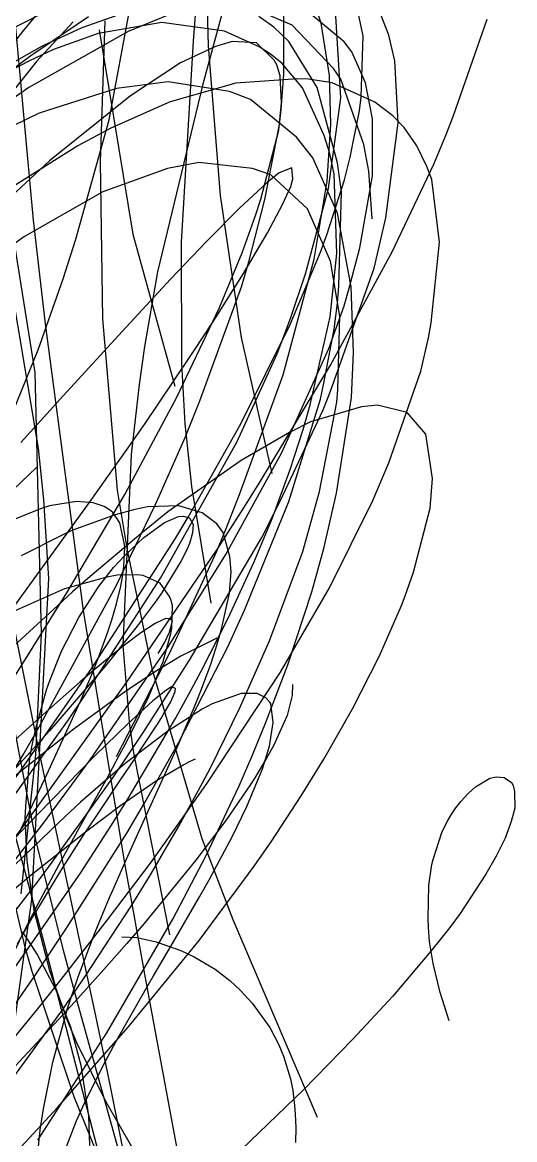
# Model space of a CAD drawing. Header units: metres. Extents: x -233 to 379, y -58 to 1087.
# Drawn here: x -48.05 to -29.87, y 21.56 to 62.79 of the extents above; entities that cross this region are included whole.
import ezdxf

# ---------------------------------------------------------------- set-up
doc = ezdxf.new("R2010")
doc.units = ezdxf.units.M

msp = doc.modelspace()

# ---------------------------------------------------------------- linework, layer by layer
for p, q in [((-41.39, 68.735, -1276.1), (-41.193, 61.93, -1276.591)), ((-41.505, 65.192, -1273.07), (-41.746, 62.098, -1273.257)), ((-40.527, 63.696, -1280.687), (-41.392, 60.513, -1280.888)), ((-38.085, 62.691, -1312.329), (-39.994, 63.504, -1306.795)), ((-35.462, 62.29, -1312.762), (-35.756, 63.621, -1308.029)), ((-34.525, 62.324, -1322.998), (-35.09, 63.782, -1318.253)), ((-47.243, 63.158, -1298.596), (-50.128, 61.7, -1295.622)), ((-48.37, 63.269, -1285.354), (-47.651, 55.487, -1286.321)), ((-47.214, 63.466, -1287.118), (-48.054, 62.453, -1286.083)), ((-44.115, 63.209, -1299.222), (-45.86, 62.592, -1297.001)), ((-44.853, 59.2, -1337.207), (-44.075, 63.353, -1327.608)), ((-42.221, 63.237, -1299.558), (-44.143, 62.451, -1296.888)), ((-38.394, 60.882, -1332.782), (-38.401, 63.259, -1325.523)), ((-36.167, 62.076, -1317.647), (-37.695, 63.343, -1310.371)), ((-37.018, 62.758, -1326.285), (-37.224, 63.373, -1323.883)), ((-36.296, 60.007, -1337.343), (-36.488, 63.212, -1328.755)), ((-45.616, 62.992, -1286.085), (-47.743, 61.559, -1284.981)), ((-46.183, 62.814, -1290.643), (-47.533, 61.351, -1288.775)), ((-42.906, 62.782, -1304.598), (-45.256, 62.384, -1300.546)), ((-45.004, 62.85, -1285.778), (-45.181, 57.645, -1285.94)), ((-40.592, 62.472, -1310.086), (-42.906, 62.782, -1304.598)), ((-38.771, 62.609, -1316.589), (-39.315, 63.003, -1314.698)), ((-36.56, 61.092, -1318.915), (-38.085, 62.691, -1312.329)), ((-36.711, 60.827, -1332.714), (-37.018, 62.758, -1326.285)), ((-32.144, 59.317, -1339.725), (-30.892, 62.906, -1331.609)), ((-48.054, 62.453, -1286.083), (-49.255, 60.897, -1284.858)), ((-44.143, 62.451, -1296.888), (-47.82, 60.388, -1293.123)), ((-45.86, 62.592, -1297.001), (-47.319, 61.907, -1295.466)), ((-45.256, 62.384, -1300.546), (-46.9, 61.788, -1298.351)), ((-45.219, 62.511, -1276.956), (-43.975, 54.974, -1278.131)), ((-39.312, 61.893, -1314.03), (-40.592, 62.472, -1310.086)), ((-38.218, 62.087, -1318.778), (-38.771, 62.609, -1316.589)), ((-35.546, 60.031, -1319.535), (-35.462, 62.29, -1312.762)), ((-34.302, 61.369, -1325.82), (-34.525, 62.324, -1322.998)), ((-47.319, 61.907, -1295.466), (-48.944, 60.998, -1294.02)), ((-40.919, 61.896, -1291.511), (-42.209, 61.294, -1288.504)), ((-41.746, 62.098, -1273.257), (-42.184, 54.683, -1274.301)), ((-41.193, 61.93, -1276.591), (-40.744, 56.396, -1277.457)), ((-40.304, 62.081, -1293.357), (-40.919, 61.896, -1291.511)), ((-39.411, 62.039, -1297.296), (-40.304, 62.081, -1293.357)), ((-38.755, 61.396, -1302.69), (-39.411, 62.039, -1297.296)), ((-38.89, 61.622, -1315.511), (-39.312, 61.893, -1314.03)), ((-37.165, 60.387, -1324.512), (-38.218, 62.087, -1318.778)), ((-35.882, 61.698, -1319.414), (-36.167, 62.076, -1317.647)), ((-47.743, 61.559, -1284.981), (-49.313, 60.39, -1284.443)), ((-46.9, 61.788, -1298.351), (-47.794, 61.374, -1297.335)), ((-38.465, 61.281, -1317.162), (-38.89, 61.622, -1315.511)), ((-35.381, 60.556, -1323.915), (-35.882, 61.698, -1319.414)), ((-47.533, 61.351, -1288.775), (-50.699, 57.374, -1285.532)), ((-47.794, 61.374, -1297.335), (-48.863, 60.815, -1296.236)), ((-42.209, 61.294, -1288.504), (-44.062, 60.086, -1285.569)), ((-38.659, 61.219, -1303.825), (-38.755, 61.396, -1302.69)), ((-38.532, 60.813, -1306.027), (-38.659, 61.219, -1303.825)), ((-37.707, 60.381, -1320.787), (-38.465, 61.281, -1317.162)), ((-36.29, 60.701, -1320.332), (-36.56, 61.092, -1318.915)), ((-34.174, 59.084, -1331.816), (-34.302, 61.369, -1325.82)), ((-37.878, 60.704, -1306.359), (-40.175, 60.544, -1301.826)), ((-38.48, 59.82, -1310.346), (-38.532, 60.813, -1306.027)), ((-38.501, 59.57, -1336.438), (-38.394, 60.882, -1332.782)), ((-37.482, 60.691, -1307.239), (-37.878, 60.704, -1306.359)), ((-36.613, 60.565, -1309.417), (-37.482, 60.691, -1307.239)), ((-36.657, 59.039, -1337.956), (-36.711, 60.827, -1332.714)), ((-35.447, 58.284, -1327.61), (-36.29, 60.701, -1320.332)), ((-47.82, 60.388, -1293.123), (-48.725, 59.748, -1292.503)), ((-44.574, 60.351, -1289.024), (-47.437, 59.444, -1285.626)), ((-42.67, 60.592, -1292.068), (-44.574, 60.351, -1289.024)), ((-41.392, 60.513, -1280.888), (-43.059, 53.58, -1281.831)), ((-40.407, 60.236, -1297.107), (-42.67, 60.592, -1292.068)), ((-40.175, 60.544, -1301.826), (-42.598, 59.854, -1298.285)), ((-39.626, 59.948, -1299.216), (-40.407, 60.236, -1297.107)), ((-36.904, 58.611, -1326.591), (-37.707, 60.381, -1320.787)), ((-36.417, 57.607, -1332.174), (-37.165, 60.387, -1324.512)), ((-35.04, 59.851, -1314.617), (-36.613, 60.565, -1309.417)), ((-35.116, 59.228, -1328.439), (-35.381, 60.556, -1323.915)), ((-44.062, 60.086, -1285.569), (-47.052, 57.683, -1282.668)), ((-42.598, 59.854, -1298.285), (-44.791, 58.889, -1295.855)), ((-37.933, 58.56, -1305.527), (-39.626, 59.948, -1299.216)), ((-38.583, 58.813, -1314.093), (-38.48, 59.82, -1310.346)), ((-36.746, 56.666, -1345.151), (-36.296, 60.007, -1337.343)), ((-35.605, 59.524, -1320.971), (-35.546, 60.031, -1319.535)), ((-34.371, 59.338, -1317.384), (-35.04, 59.851, -1314.617)), ((-47.437, 59.444, -1285.626), (-48.883, 58.742, -1284.432)), ((-38.562, 59.028, -1337.893), (-38.501, 59.57, -1336.438)), ((-35.949, 57.815, -1325.514), (-35.605, 59.524, -1320.971)), ((-46.084, 54.788, -1346.205), (-44.853, 59.2, -1337.207)), ((-39.094, 56.254, -1344.72), (-38.562, 59.028, -1337.893)), ((-36.8, 56.934, -1343.529), (-36.657, 59.039, -1337.956)), ((-35.127, 57.128, -1334.68), (-35.116, 59.228, -1328.439)), ((-34.632, 55.579, -1339.893), (-34.174, 59.084, -1331.816)), ((-33.953, 58.906, -1319.413), (-34.371, 59.338, -1317.384)), ((-32.428, 58.591, -1341.297), (-32.144, 59.317, -1339.725)), ((-44.791, 58.889, -1295.855), (-46.008, 58.23, -1294.776)), ((-39.248, 56.272, -1321.986), (-38.583, 58.813, -1314.093)), ((-37.322, 57.786, -1308.433), (-37.933, 58.56, -1305.527)), ((-36.7, 57.951, -1328.573), (-36.904, 58.611, -1326.591)), ((-33.484, 58.235, -1322.2), (-33.953, 58.906, -1319.413)), ((-32.86, 57.556, -1343.478), (-32.428, 58.591, -1341.297)), ((-46.008, 58.23, -1294.776), (-50.018, 55.721, -1291.923)), ((-35.255, 57.3, -1330.312), (-35.447, 58.284, -1327.61)), ((-33.112, 57.47, -1325.051), (-33.484, 58.235, -1322.2)), ((-36.415, 55.748, -1314.828), (-37.322, 57.786, -1308.433)), ((-36.532, 57.194, -1330.729), (-36.7, 57.951, -1328.573)), ((-36.161, 56.983, -1327.641), (-35.949, 57.815, -1325.514)), ((-47.052, 57.683, -1282.668), (-50.525, 54.463, -1281.049)), ((-45.181, 57.645, -1285.94), (-45.093, 51.851, -1286.489)), ((-42.692, 57.393, -1289.695), (-45.08, 56.535, -1286.34)), ((-41.534, 57.619, -1291.78), (-42.692, 57.393, -1289.695)), ((-39.552, 57.402, -1296.851), (-41.534, 57.619, -1291.78)), ((-38.879, 57.16, -1298.997), (-39.552, 57.402, -1296.851)), ((-38.099, 57.425, -1293.696), (-38.573, 57.233, -1289.707)), ((-38.061, 57.022, -1298.611), (-38.099, 57.425, -1293.696)), ((-36.268, 56.521, -1334.926), (-36.417, 57.607, -1332.174)), ((-34.408, 54.302, -1349.898), (-32.86, 57.556, -1343.478)), ((-32.935, 56.992, -1326.724), (-33.112, 57.47, -1325.051)), ((-38.573, 57.233, -1289.707), (-39.012, 56.88, -1287.945)), ((-37.524, 55.908, -1305.315), (-38.879, 57.16, -1298.997)), ((-38.142, 56.739, -1300.658), (-38.061, 57.022, -1298.611)), ((-37.276, 54.047, -1350.424), (-36.8, 56.934, -1343.529)), ((-36.802, 54.99, -1332.472), (-36.161, 56.983, -1327.641)), ((-36.434, 54.266, -1338.101), (-36.532, 57.194, -1330.729)), ((-35.59, 54.465, -1341.695), (-35.127, 57.128, -1334.68)), ((-35.133, 55.535, -1334.789), (-35.255, 57.3, -1330.312)), ((-32.651, 54.68, -1333.735), (-32.935, 56.992, -1326.724)), ((-47.452, 47.082, -1379.667), (-49.1, 56.826, -1383.245)), ((-45.08, 56.535, -1286.34), (-47.975, 54.892, -1283.695)), ((-39.012, 56.88, -1287.945), (-40.036, 55.938, -1285.218)), ((-38.44, 56.066, -1304.218), (-38.142, 56.739, -1300.658)), ((-37.592, 53.516, -1351.81), (-36.746, 56.666, -1345.151)), ((-36.362, 53.059, -1342.804), (-36.268, 56.521, -1334.926)), ((-40.744, 56.396, -1277.457), (-39.975, 51.165, -1278.544)), ((-39.694, 53.958, -1349.941), (-39.094, 56.254, -1344.72)), ((-39.441, 55.659, -1323.766), (-39.248, 56.272, -1321.986)), ((-40.036, 55.938, -1285.218), (-41.24, 54.72, -1283.342)), ((-38.997, 55.022, -1308.535), (-38.44, 56.066, -1304.218)), ((-36.668, 53.984, -1312.348), (-37.524, 55.908, -1305.315)), ((-35.904, 53.037, -1322.133), (-36.415, 55.748, -1314.828)), ((-47.582, 49.869, -1378.909), (-48.463, 55.417, -1381.519)), ((-47.651, 55.487, -1286.321), (-47.211, 51.664, -1287.005)), ((-39.931, 54.292, -1327.521), (-39.441, 55.659, -1323.766)), ((-35.058, 53.716, -1343.891), (-34.632, 55.579, -1339.893)), ((-47.975, 54.892, -1283.695), (-48.786, 54.314, -1283.226)), ((-43.975, 54.974, -1278.131), (-42.428, 49.365, -1279.261)), ((-39.889, 53.518, -1313.688), (-38.997, 55.022, -1308.535)), ((-37.045, 54.307, -1334.082), (-36.802, 54.99, -1332.472)), ((-46.548, 53.323, -1349.035), (-46.084, 54.788, -1346.205)), ((-41.24, 54.72, -1283.342), (-42.579, 53.309, -1282.057)), ((-42.184, 54.683, -1274.301), (-42.181, 50.2, -1275.392)), ((-35.982, 52.977, -1345.362), (-35.59, 54.465, -1341.695)), ((-32.959, 51.708, -1341.539), (-32.651, 54.68, -1333.735)), ((-40.769, 52.263, -1332.716), (-39.931, 54.292, -1327.521)), ((-38.427, 49.785, -1359.483), (-37.276, 54.047, -1350.424)), ((-38.163, 51.639, -1340.07), (-37.045, 54.307, -1334.082)), ((-36.681, 51.925, -1343.452), (-36.434, 54.266, -1338.101)), ((-36.675, 50.14, -1357.433), (-34.408, 54.302, -1349.898)), ((-39.964, 53.037, -1351.959), (-39.694, 53.958, -1349.941)), ((-36.331, 51.947, -1318.619), (-36.668, 53.984, -1312.348)), ((-36.668, 49.184, -1352.741), (-35.058, 53.716, -1343.891)), ((-47.471, 50.703, -1353.856), (-46.548, 53.323, -1349.035)), ((-42.579, 53.309, -1282.057), (-44.216, 51.545, -1281.127)), ((-43.059, 53.58, -1281.831), (-43.545, 50.832, -1282.436)), ((-40.913, 51.895, -1318.566), (-39.889, 53.518, -1313.688)), ((-38.124, 51.94, -1354.967), (-37.592, 53.516, -1351.81)), ((-41.502, 48.82, -1360.449), (-39.964, 53.037, -1351.959)), ((-36.419, 52.428, -1344.18), (-36.362, 53.059, -1342.804)), ((-36.174, 52.336, -1346.899), (-35.982, 52.977, -1345.362)), ((-35.819, 50.605, -1328.072), (-35.904, 53.037, -1322.133)), ((-36.539, 51.474, -1346.209), (-36.419, 52.428, -1344.18)), ((-42.349, 48.955, -1340.481), (-40.769, 52.263, -1332.716)), ((-36.73, 50.75, -1350.546), (-36.174, 52.336, -1346.899)), ((-47.211, 51.664, -1287.005), (-45.805, 41.091, -1289.312)), ((-44.216, 51.545, -1281.127), (-46.541, 49.008, -1280.532)), ((-45.093, 51.851, -1286.489), (-44.549, 45.532, -1287.423)), ((-41.275, 51.334, -1320.167), (-40.913, 51.895, -1318.566)), ((-39.988, 47.976, -1347.759), (-38.163, 51.639, -1340.07)), ((-38.331, 51.37, -1356.085), (-38.124, 51.94, -1354.967)), ((-37.424, 48.681, -1350.226), (-36.681, 51.925, -1343.452)), ((-36.397, 49.237, -1325.981), (-36.331, 51.947, -1318.619)), ((-33.056, 51.155, -1342.924), (-32.959, 51.708, -1341.539)), ((-41.801, 50.532, -1322.365), (-41.275, 51.334, -1320.167)), ((-39.975, 51.165, -1278.544), (-38.844, 46.138, -1279.791)), ((-38.645, 50.553, -1357.655), (-38.331, 51.37, -1356.085)), ((-36.919, 49.471, -1350.283), (-36.539, 51.474, -1346.209)), ((-33.341, 49.916, -1345.904), (-33.056, 51.155, -1342.924)), ((-43.545, 50.832, -1282.436), (-43.743, 49.424, -1282.784)), ((-38.471, 46.914, -1358.651), (-36.73, 50.75, -1350.546)), ((-49.512, 45.715, -1362.299), (-47.471, 50.703, -1353.856)), ((-43.042, 48.696, -1327.074), (-41.801, 50.532, -1322.365)), ((-40.135, 47.297, -1363.537), (-38.645, 50.553, -1357.655)), ((-35.9, 48.951, -1331.89), (-35.819, 50.605, -1328.072)), ((-42.181, 50.2, -1275.392), (-42.047, 47.99, -1276.031)), ((-39.264, 45.854, -1364.548), (-36.675, 50.14, -1357.433)), ((-34.523, 46.539, -1353.338), (-33.341, 49.916, -1345.904)), ((-47.343, 40.228, -1374.927), (-47.582, 49.869, -1378.909)), ((-40.028, 45.362, -1367.924), (-38.427, 49.785, -1359.483)), ((-43.743, 49.424, -1282.784), (-44.034, 46.838, -1283.467)), ((-37.048, 48.89, -1351.438), (-36.919, 49.471, -1350.283)), ((-36.948, 48.487, -1354.051), (-36.668, 49.184, -1352.741)), ((-36.435, 48.775, -1327.187), (-36.397, 49.237, -1325.981)), ((-46.541, 49.008, -1280.532), (-48.105, 47.292, -1280.514)), ((-44.274, 45.37, -1348.235), (-42.349, 48.955, -1340.481)), ((-43.524, 47.992, -1328.814), (-43.042, 48.696, -1327.074)), ((-42.046, 47.473, -1363.034), (-41.502, 48.82, -1360.449)), ((-38.218, 45.106, -1358.497), (-37.048, 48.89, -1351.438)), ((-37.679, 47.772, -1352.048), (-37.424, 48.681, -1350.226)), ((-37.075, 45.474, -1335.178), (-36.435, 48.775, -1327.187)), ((-36.454, 45.422, -1339.455), (-35.9, 48.951, -1331.89)), ((-34.939, 48.67, -1290.111), (-35.533, 48.6, -1288.645)), ((-33.843, 48.388, -1294.166), (-34.939, 48.67, -1290.111)), ((-38.527, 45.126, -1360.04), (-36.948, 48.487, -1354.051)), ((-35.533, 48.6, -1288.645), (-37.408, 48.046, -1285.058)), ((-33.153, 47.592, -1298.792), (-33.843, 48.388, -1294.166)), ((-44.041, 47.246, -1330.615), (-43.524, 47.992, -1328.814)), ((-42.047, 47.99, -1276.031), (-41.807, 45.669, -1276.753)), ((-41.93, 44.535, -1354.557), (-39.988, 47.976, -1347.759)), ((-37.408, 48.046, -1285.058), (-38.185, 47.659, -1284.061)), ((-43.146, 44.978, -1367.601), (-42.046, 47.473, -1363.034)), ((-38.185, 47.659, -1284.061), (-39.977, 46.617, -1282.208)), ((-38.16, 46.285, -1354.934), (-37.679, 47.772, -1352.048)), ((-32.907, 45.959, -1305.085), (-33.153, 47.592, -1298.792)), ((-47.257, 45.177, -1379.015), (-47.452, 47.082, -1379.667)), ((-45.551, 45.107, -1335.519), (-44.041, 47.246, -1330.615)), ((-42.954, 42.277, -1371.709), (-40.135, 47.297, -1363.537)), ((-44.034, 46.838, -1283.467), (-44.347, 39.795, -1285.556)), ((-39.977, 46.617, -1282.208), (-42.675, 44.723, -1280.382)), ((-40.537, 43.157, -1365.924), (-38.471, 46.914, -1358.651)), ((-47.516, 46.371, -1280.746), (-49.498, 44.486, -1280.775)), ((-38.82, 44.51, -1358.244), (-38.16, 46.285, -1354.934)), ((-35.104, 45.147, -1356.241), (-34.523, 46.539, -1353.338)), ((-39.878, 44.874, -1366.118), (-39.264, 45.854, -1364.548)), ((-32.99, 44.867, -1308.653), (-32.907, 45.959, -1305.085)), ((-46.408, 41.733, -1355.543), (-44.274, 45.37, -1348.235)), ((-44.549, 45.532, -1287.423), (-44.187, 43.316, -1287.837)), ((-41.807, 45.669, -1276.753), (-41.091, 41.354, -1278.195)), ((-40.55, 44.056, -1370.3), (-40.028, 45.362, -1367.924)), ((-37.697, 43.269, -1340.203), (-37.075, 45.474, -1335.178)), ((-36.921, 43.379, -1343.624), (-36.454, 45.422, -1339.455)), ((-47.514, 42.387, -1341.382), (-45.551, 45.107, -1335.519)), ((-47.054, 44.947, -1307.873), (-47.318, 44.861, -1307.691)), ((-47.077, 42.263, -1378.059), (-47.257, 45.177, -1379.015)), ((-46.053, 45.107, -1308.96), (-47.054, 44.947, -1307.873)), ((-45.436, 45.059, -1309.997), (-46.053, 45.107, -1308.96)), ((-45.035, 44.919, -1310.955), (-45.436, 45.059, -1309.997)), ((-44.606, 41.967, -1372.795), (-43.146, 44.978, -1367.601)), ((-42.277, 44.946, -1304.677), (-43.432, 44.915, -1303.232)), ((-41.408, 44.693, -1306.463), (-42.277, 44.946, -1304.677)), ((-39.854, 41.098, -1365.415), (-38.218, 45.106, -1358.497)), ((-39.212, 43.786, -1362.342), (-38.527, 45.126, -1360.04)), ((-36.715, 41.929, -1362.486), (-35.104, 45.147, -1356.241)), ((-47.318, 44.861, -1307.691), (-48.724, 44.296, -1306.957)), ((-44.631, 44.619, -1302.355), (-46.224, 44.035, -1301.601)), ((-44.837, 44.802, -1311.555), (-45.035, 44.919, -1310.955)), ((-44.715, 44.704, -1311.996), (-44.837, 44.802, -1311.555)), ((-44.453, 44.317, -1313.421), (-44.715, 44.704, -1311.996)), ((-43.903, 44.818, -1302.845), (-44.631, 44.619, -1302.355)), ((-43.432, 44.915, -1303.232), (-43.903, 44.818, -1302.845)), ((-42.675, 44.723, -1280.382), (-43.678, 43.919, -1279.988)), ((-42.801, 44.337, -1331.566), (-42.281, 44.554, -1328.078)), ((-42.417, 43.71, -1356.146), (-41.93, 44.535, -1354.557)), ((-42.281, 44.554, -1328.078), (-42.097, 44.566, -1326.528)), ((-42.097, 44.566, -1326.528), (-41.885, 44.502, -1324.273)), ((-40.877, 44.283, -1308.234), (-41.408, 44.693, -1306.463)), ((-40.86, 43.344, -1368.498), (-39.878, 44.874, -1366.118)), ((-33.614, 42.506, -1315.323), (-32.99, 44.867, -1308.653)), ((-44.289, 43.587, -1315.666), (-44.453, 44.317, -1313.421)), ((-43.57, 43.786, -1335.959), (-42.801, 44.337, -1331.566)), ((-41.885, 44.502, -1324.273), (-41.744, 44.263, -1321.546)), ((-41.744, 44.263, -1321.546), (-41.764, 43.949, -1319.642)), ((-40.641, 43.968, -1309.379), (-40.877, 44.283, -1308.234)), ((-39.505, 42.863, -1361.202), (-38.82, 44.51, -1358.244)), ((-46.538, 43.889, -1301.514), (-48.096, 43.105, -1301.199)), ((-46.224, 44.035, -1301.601), (-46.538, 43.889, -1301.514)), ((-43.678, 43.919, -1279.988), (-45.639, 42.267, -1279.446)), ((-45.485, 38.953, -1364.755), (-42.417, 43.71, -1356.146)), ((-44.275, 43.119, -1339.711), (-43.57, 43.786, -1335.959)), ((-41.764, 43.949, -1319.642), (-41.885, 43.554, -1317.986)), ((-41.876, 39.249, -1369.61), (-39.212, 43.786, -1362.342)), ((-40.877, 43.271, -1371.701), (-40.55, 44.056, -1370.3)), ((-40.387, 43.084, -1312.121), (-40.641, 43.968, -1309.379)), ((-44.305, 42.709, -1318.099), (-44.273, 43.426, -1316.138)), ((-44.273, 43.426, -1316.138), (-44.289, 43.587, -1315.666)), ((-44.212, 38.425, -1375.539), (-40.86, 43.344, -1368.498)), ((-44.187, 43.316, -1287.837), (-43.271, 38.947, -1288.726)), ((-41.984, 43.329, -1317.26), (-42.188, 42.926, -1316.142)), ((-41.885, 43.554, -1317.986), (-41.984, 43.329, -1317.26)), ((-37.359, 41.774, -1346.793), (-36.921, 43.379, -1343.624)), ((-48.878, 43.023, -1290.925), (-47.476, 36.066, -1292.981)), ((-44.683, 42.673, -1341.84), (-44.275, 43.119, -1339.711)), ((-42.188, 42.926, -1316.142), (-42.914, 41.73, -1313.616)), ((-42.666, 39.742, -1372.043), (-40.537, 43.157, -1365.924)), ((-42.622, 39.498, -1378.009), (-40.877, 43.271, -1371.701)), ((-40.347, 42.508, -1313.772), (-40.387, 43.084, -1312.121)), ((-38.925, 39.963, -1347.283), (-37.697, 43.269, -1340.203)), ((-45.24, 41.966, -1344.755), (-44.683, 42.673, -1341.84)), ((-44.367, 42.258, -1319.284), (-44.305, 42.709, -1318.099)), ((-40.457, 40.807, -1364.74), (-39.505, 42.863, -1361.202)), ((-40.405, 41.725, -1315.899), (-40.347, 42.508, -1313.772)), ((-33.918, 41.624, -1317.664), (-33.614, 42.506, -1315.323)), ((-49.506, 39.669, -1346.914), (-47.514, 42.387, -1341.382)), ((-47.706, 30.428, -1374.531), (-47.077, 42.263, -1378.059)), ((-44.936, 42.319, -1308.835), (-46.495, 41.884, -1307.391)), ((-45.639, 42.267, -1279.446), (-46.199, 41.77, -1279.364)), ((-45.771, 37.918, -1378.112), (-42.954, 42.277, -1371.709)), ((-44.554, 42.388, -1309.307), (-44.936, 42.319, -1308.835)), ((-43.812, 42.405, -1310.6), (-44.554, 42.388, -1309.307)), ((-44.416, 41.988, -1319.978), (-44.367, 42.258, -1319.284)), ((-43.587, 42.383, -1311.084), (-43.812, 42.405, -1310.6)), ((-42.969, 42.1, -1313.192), (-43.587, 42.383, -1311.084)), ((-42.621, 41.605, -1315.586), (-42.969, 42.1, -1313.192)), ((-48.914, 37.759, -1362.955), (-46.408, 41.733, -1355.543)), ((-46.495, 41.884, -1307.391), (-48.386, 41.045, -1306.525)), ((-47.43, 36.796, -1380.941), (-44.606, 41.967, -1372.795)), ((-46.199, 41.77, -1279.364), (-46.746, 41.275, -1279.307)), ((-45.973, 40.825, -1348.729), (-45.24, 41.966, -1344.755)), ((-44.574, 41.337, -1321.612), (-44.416, 41.988, -1319.978)), ((-42.914, 41.73, -1313.616), (-43.117, 41.445, -1313.205)), ((-40.697, 40.396, -1319.329), (-40.405, 41.725, -1315.899)), ((-38.526, 38.81, -1368.075), (-36.715, 41.929, -1362.486)), ((-38.251, 39.078, -1351.895), (-37.359, 41.774, -1346.793)), ((-46.746, 41.275, -1279.307), (-48.392, 39.753, -1279.223)), ((-44.75, 40.738, -1323.08), (-44.574, 41.337, -1321.612)), ((-43.117, 41.445, -1313.205), (-43.816, 40.505, -1312.026)), ((-42.573, 41.495, -1316.07), (-42.621, 41.605, -1315.586)), ((-42.512, 41.27, -1316.995), (-42.573, 41.495, -1316.07)), ((-42.539, 40.423, -1320.064), (-42.512, 41.27, -1316.995)), ((-34.861, 39.417, -1323.159), (-34.05, 41.268, -1318.589)), ((-34.05, 41.268, -1318.589), (-33.918, 41.624, -1317.664)), ((-46.602, 39.589, -1352.426), (-45.973, 40.825, -1348.729)), ((-45.805, 41.091, -1289.312), (-44.267, 31.688, -1292.009)), ((-40.468, 39.744, -1367.664), (-39.854, 41.098, -1365.415)), ((-43.816, 40.505, -1312.026), (-44.988, 39.044, -1310.697)), ((-44.904, 40.267, -1324.216), (-44.75, 40.738, -1323.08)), ((-43.146, 40.602, -1306.951), (-43.675, 40.26, -1304.443)), ((-42.84, 40.753, -1309.082), (-43.146, 40.602, -1306.951)), ((-42.756, 40.786, -1309.815), (-42.84, 40.753, -1309.082)), ((-42.568, 40.782, -1312.567), (-42.756, 40.786, -1309.815)), ((-42.624, 40.283, -1319.209), (-42.508, 40.694, -1314.745)), ((-42.508, 40.694, -1314.745), (-42.568, 40.782, -1312.567)), ((-42.565, 40.236, -1320.712), (-42.539, 40.423, -1320.064)), ((-41.452, 38.844, -1367.978), (-40.457, 40.807, -1364.74)), ((-49.052, 40.335, -1291.953), (-47.555, 32.565, -1293.211)), ((-47.562, 35.769, -1373.212), (-47.343, 40.228, -1374.927)), ((-45.255, 39.321, -1326.453), (-44.904, 40.267, -1324.216)), ((-43.675, 40.26, -1304.443), (-44.281, 39.808, -1302.47)), ((-42.854, 39.211, -1324.03), (-42.565, 40.236, -1320.712)), ((-42.795, 39.923, -1322.11), (-42.716, 40.077, -1320.938)), ((-42.716, 40.077, -1320.938), (-42.624, 40.283, -1319.209)), ((-40.869, 40.066, -1298.511), (-42.205, 39.401, -1297.277)), ((-40.906, 39.679, -1321.133), (-40.697, 40.396, -1319.329)), ((-47.044, 38.499, -1355.324), (-46.602, 39.589, -1352.426)), ((-45.55, 35.577, -1378.878), (-42.666, 39.742, -1372.043)), ((-44.281, 39.808, -1302.47), (-44.642, 39.52, -1301.576)), ((-44.347, 39.795, -1285.556), (-44.098, 36.843, -1286.549)), ((-43.039, 39.496, -1324.934), (-42.926, 39.687, -1323.721)), ((-42.926, 39.687, -1323.721), (-42.795, 39.923, -1322.11)), ((-42.289, 36.207, -1373.218), (-40.468, 39.744, -1367.664)), ((-41.095, 39.106, -1322.552), (-40.906, 39.679, -1321.133)), ((-40.028, 37.466, -1352.365), (-38.925, 39.963, -1347.283)), ((-45.466, 38.791, -1327.692), (-45.255, 39.321, -1326.453)), ((-44.642, 39.52, -1301.576), (-45.341, 38.945, -1300.126)), ((-44.581, 35.694, -1383.878), (-42.622, 39.498, -1378.009)), ((-43.579, 36.602, -1373.605), (-41.876, 39.249, -1369.61)), ((-43.384, 37.918, -1327.947), (-42.854, 39.211, -1324.03)), ((-42.205, 39.401, -1297.277), (-43.072, 38.876, -1296.822)), ((-35.863, 37.456, -1327.754), (-34.861, 39.417, -1323.159)), ((-48.294, 34.927, -1371.533), (-45.485, 38.953, -1364.755)), ((-45.214, 38.777, -1310.525), (-47.053, 36.652, -1309.42)), ((-45.341, 38.945, -1300.126), (-45.913, 38.456, -1299.193)), ((-45.91, 37.747, -1330.092), (-45.466, 38.791, -1327.692)), ((-44.988, 39.044, -1310.697), (-45.214, 38.777, -1310.525)), ((-43.072, 38.876, -1296.822), (-43.828, 38.379, -1296.562)), ((-43.271, 38.947, -1288.726), (-41.43, 32.673, -1290.159)), ((-41.817, 38.155, -1369.09), (-41.452, 38.844, -1367.978)), ((-41.435, 38.187, -1324.796), (-41.095, 39.106, -1322.552)), ((-41.228, 34.72, -1374.73), (-38.526, 38.81, -1368.075)), ((-39.072, 36.925, -1355.815), (-38.251, 39.078, -1351.895)), ((-47.348, 34.047, -1381.213), (-44.212, 38.425, -1375.539)), ((-45.913, 38.456, -1299.193), (-47.291, 37.25, -1297.437)), ((-47.165, 38.164, -1356.171), (-47.044, 38.499, -1355.324)), ((-43.828, 38.379, -1296.562), (-44.367, 38.006, -1296.44)), ((-38.073, 38.36, -1315.455), (-38.083, 37.953, -1313.272)), ((-47.555, 36.733, -1359.441), (-47.165, 38.164, -1356.171)), ((-44.367, 38.006, -1296.44), (-46.141, 36.716, -1296.251)), ((-42.752, 38.14, -1306.575), (-43.232, 37.758, -1303.863)), ((-42.541, 38.273, -1308.434), (-42.752, 38.14, -1306.575)), ((-42.395, 38.205, -1312.818), (-42.541, 38.273, -1308.434)), ((-42.505, 37.859, -1317.144), (-42.407, 38.102, -1314.561)), ((-42.407, 38.102, -1314.561), (-42.395, 38.205, -1312.818)), ((-42.382, 37.122, -1370.724), (-41.817, 38.155, -1369.09)), ((-41.708, 37.504, -1326.444), (-41.435, 38.187, -1324.796)), ((-39.971, 38.022, -1298.383), (-41.046, 37.647, -1295.83)), ((-39.387, 38.025, -1300.739), (-39.971, 38.022, -1298.383)), ((-39.063, 37.866, -1302.843), (-39.387, 38.025, -1300.739)), ((-38.083, 37.953, -1313.272), (-38.278, 37.209, -1310.727)), ((-46.479, 36.482, -1332.954), (-45.91, 37.747, -1330.092)), ((-46.354, 37.054, -1379.33), (-45.771, 37.918, -1378.112)), ((-43.232, 37.758, -1303.863), (-44.162, 36.91, -1300.772)), ((-43.923, 36.799, -1331.194), (-43.384, 37.918, -1327.947)), ((-42.839, 37.259, -1321.551), (-42.573, 37.72, -1318.353)), ((-42.573, 37.72, -1318.353), (-42.505, 37.859, -1317.144)), ((-41.046, 37.647, -1295.83), (-41.407, 37.445, -1295.315)), ((-38.921, 37.713, -1304.186), (-39.063, 37.866, -1302.843)), ((-38.881, 37.653, -1304.649), (-38.921, 37.713, -1304.186)), ((-38.789, 36.949, -1308.669), (-38.881, 37.653, -1304.649)), ((-47.291, 37.25, -1297.437), (-49.294, 35.437, -1295.842)), ((-44.15, 34.149, -1375.178), (-42.382, 37.122, -1370.724)), ((-42.945, 37.085, -1322.633), (-42.839, 37.259, -1321.551)), ((-41.407, 37.445, -1295.315), (-42.681, 36.635, -1293.933)), ((-42.317, 36.088, -1329.803), (-41.708, 37.504, -1326.444)), ((-41.111, 35.283, -1356.629), (-40.028, 37.466, -1352.365)), ((-38.278, 37.209, -1310.727), (-38.78, 36.087, -1308.354)), ((-36.925, 35.598, -1331.932), (-35.863, 37.456, -1327.754)), ((-48.678, 33.8, -1383.632), (-46.354, 37.054, -1379.33)), ((-46.141, 36.716, -1296.251), (-48.631, 34.744, -1296.506)), ((-48.023, 35.756, -1382.513), (-47.43, 36.796, -1380.941)), ((-47.645, 36.333, -1360.305), (-47.555, 36.733, -1359.441)), ((-44.162, 36.91, -1300.772), (-45.359, 35.737, -1298.485)), ((-44.257, 36.147, -1333.042), (-43.923, 36.799, -1331.194)), ((-44.098, 36.843, -1286.549), (-43.954, 35.835, -1286.893)), ((-43.661, 35.981, -1328.266), (-43.015, 36.971, -1323.313)), ((-43.015, 36.971, -1323.313), (-42.945, 37.085, -1322.633)), ((-39.565, 35.725, -1357.949), (-39.072, 36.925, -1355.815)), ((-38.931, 36.075, -1312.732), (-38.789, 36.949, -1308.669)), ((-47.053, 36.652, -1309.42), (-49.212, 34.273, -1308.855)), ((-47.712, 35.997, -1361.009), (-47.645, 36.333, -1360.305)), ((-47.013, 35.331, -1335.519), (-46.479, 36.482, -1332.954)), ((-44.717, 34.916, -1376.057), (-43.579, 36.602, -1373.605)), ((-42.681, 36.635, -1293.933), (-44.251, 35.435, -1293.059)), ((-47.792, 35.533, -1361.95), (-47.712, 35.997, -1361.009)), ((-47.476, 36.066, -1292.981), (-45.303, 25.896, -1296.48)), ((-44.461, 35.761, -1334.123), (-44.257, 36.147, -1333.042)), ((-43.905, 35.615, -1329.942), (-43.661, 35.981, -1328.266)), ((-43.528, 34.005, -1376.512), (-42.289, 36.207, -1373.218)), ((-43.171, 34.202, -1334.174), (-42.317, 36.088, -1329.803)), ((-39.182, 35.248, -1316.198), (-38.931, 36.075, -1312.732)), ((-38.78, 36.087, -1308.354), (-39.036, 35.634, -1307.72)), ((-49.508, 33.257, -1386.133), (-48.023, 35.756, -1382.513)), ((-48.101, 30.628, -1371.333), (-47.562, 35.769, -1373.212)), ((-47.929, 33.851, -1365.002), (-47.792, 35.533, -1361.95)), ((-47.305, 33.187, -1382.554), (-45.55, 35.577, -1378.878)), ((-45.359, 35.737, -1298.485), (-46.441, 34.642, -1297.215)), ((-44.714, 35.289, -1335.427), (-44.461, 35.761, -1334.123)), ((-44.429, 34.836, -1333.223), (-43.905, 35.615, -1329.942)), ((-43.954, 35.835, -1286.893), (-42.62, 29.113, -1289.188)), ((-41.893, 35.498, -1299.484), (-42.095, 35.393, -1298.834)), ((-41.668, 35.603, -1300.324), (-41.893, 35.498, -1299.484)), ((-40.044, 34.622, -1359.876), (-39.565, 35.725, -1357.949)), ((-39.036, 35.634, -1307.72), (-39.472, 34.917, -1306.883)), ((-37.755, 34.249, -1334.884), (-36.925, 35.598, -1331.932)), ((-47.226, 34.877, -1336.522), (-47.013, 35.331, -1335.519)), ((-44.251, 35.435, -1293.059), (-45.907, 34.009, -1292.764)), ((-44.939, 34.878, -1336.55), (-44.714, 35.289, -1335.427)), ((-42.095, 35.393, -1298.834), (-43.096, 34.806, -1296.241)), ((-41.397, 34.729, -1357.692), (-41.111, 35.283, -1356.629)), ((-39.763, 33.851, -1321.586), (-39.182, 35.248, -1316.198)), ((-47.567, 34.153, -1338.109), (-47.226, 34.877, -1336.522)), ((-46.441, 34.642, -1297.215), (-47.468, 33.588, -1296.41)), ((-46.947, 31.802, -1380.34), (-44.717, 34.916, -1376.057)), ((-45.322, 34.187, -1338.411), (-44.939, 34.878, -1336.55)), ((-45.186, 33.708, -1337.522), (-44.429, 34.836, -1333.223)), ((-43.096, 34.806, -1296.241), (-44.422, 33.889, -1294.127)), ((-42.321, 33.16, -1377.128), (-41.228, 34.72, -1374.73)), ((-42.277, 33.123, -1360.702), (-41.397, 34.729, -1357.692)), ((-39.632, 34.672, -1306.651), (-40.544, 33.337, -1305.581)), ((-39.472, 34.917, -1306.883), (-39.632, 34.672, -1306.651)), ((-31.315, 34.576, -1335.104), (-30.788, 34.896, -1330.756)), ((-30.788, 34.896, -1330.756), (-30.556, 34.948, -1328.698)), ((-30.556, 34.948, -1328.698), (-30.257, 34.928, -1325.767)), ((-30.257, 34.928, -1325.767), (-29.984, 34.741, -1322.371)), ((-29.984, 34.741, -1322.371), (-29.928, 34.627, -1321.303)), ((-48.799, 34.528, -1293.35), (-47.964, 31.455, -1294.761)), ((-41.268, 32.049, -1364.209), (-40.044, 34.622, -1359.876)), ((-38.87, 32.556, -1338.494), (-37.755, 34.249, -1334.884)), ((-31.857, 34.044, -1339.553), (-31.578, 34.348, -1337.252)), ((-31.578, 34.348, -1337.252), (-31.315, 34.576, -1335.104)), ((-29.928, 34.627, -1321.303), (-29.872, 34.412, -1319.691)), ((-29.872, 34.412, -1319.691), (-29.871, 33.794, -1316.309)), ((-48.029, 33.112, -1382.375), (-47.348, 34.047, -1381.213)), ((-48.024, 33.185, -1340.208), (-47.567, 34.153, -1338.109)), ((-47.944, 33.422, -1365.736), (-47.929, 33.851, -1365.002)), ((-45.907, 34.009, -1292.764), (-46.699, 33.277, -1292.809)), ((-46.014, 32.949, -1341.659), (-45.322, 34.187, -1338.411)), ((-44.422, 33.889, -1294.127), (-45.727, 32.905, -1292.839)), ((-44.786, 33.124, -1376.663), (-44.15, 34.149, -1375.178)), ((-44.197, 32.866, -1378.169), (-43.528, 34.005, -1376.512)), ((-43.42, 33.655, -1335.426), (-43.171, 34.202, -1334.174)), ((-40.306, 32.731, -1325.698), (-39.763, 33.851, -1321.586)), ((-32.045, 33.8, -1341.15), (-31.857, 34.044, -1339.553)), ((-47.468, 33.588, -1296.41), (-49.568, 31.412, -1295.424)), ((-47.879, 31.863, -1368.139), (-47.944, 33.422, -1365.736)), ((-45.792, 32.795, -1340.773), (-45.333, 33.488, -1338.33)), ((-45.333, 33.488, -1338.33), (-45.186, 33.708, -1337.522)), ((-44.01, 32.356, -1338.349), (-43.42, 33.655, -1335.426)), ((-32.34, 33.336, -1343.778), (-32.213, 33.55, -1342.62)), ((-32.213, 33.55, -1342.62), (-32.045, 33.8, -1341.15)), ((-29.871, 33.794, -1316.309), (-29.997, 33.298, -1314.493)), ((-51.136, 28.942, -1387.134), (-48.029, 33.112, -1382.375)), ((-50.632, 28.915, -1388.548), (-47.305, 33.187, -1382.554)), ((-49.05, 33.232, -1288.216), (-47.978, 28.708, -1289.115)), ((-46.699, 33.277, -1292.809), (-48.681, 31.37, -1293.189)), ((-48.205, 32.799, -1341.038), (-48.024, 33.185, -1340.208)), ((-45.909, 31.388, -1379.089), (-44.786, 33.124, -1376.663)), ((-43.323, 31.334, -1363.95), (-42.277, 33.123, -1360.702)), ((-42.862, 32.405, -1378.26), (-42.321, 33.16, -1377.128)), ((-40.544, 33.337, -1305.581), (-40.953, 32.785, -1305.285)), ((-32.564, 32.893, -1345.945), (-32.476, 33.077, -1345.075)), ((-32.476, 33.077, -1345.075), (-32.34, 33.336, -1343.778)), ((-29.997, 33.298, -1314.493), (-30.228, 32.69, -1312.733)), ((-45.727, 32.905, -1292.839), (-47.724, 31.315, -1291.649)), ((-46.695, 31.719, -1344.786), (-46.014, 32.949, -1341.659)), ((-46.636, 31.484, -1345.063), (-45.792, 32.795, -1340.773)), ((-46.424, 29.36, -1382.974), (-44.197, 32.866, -1378.169)), ((-40.953, 32.785, -1305.285), (-41.648, 31.879, -1304.9)), ((-41.43, 32.673, -1290.159), (-40.285, 29.689, -1290.901)), ((-41.159, 31.143, -1331.315), (-40.306, 32.731, -1325.698)), ((-32.878, 31.9, -1349.876), (-32.564, 32.893, -1345.945)), ((-30.228, 32.69, -1312.733), (-30.555, 32.018, -1311.183)), ((-47.555, 32.565, -1293.211), (-46.551, 28.55, -1293.852)), ((-44.357, 31.584, -1340.062), (-44.01, 32.356, -1338.349)), ((-43.327, 31.766, -1379.2), (-42.862, 32.405, -1378.26)), ((-39.49, 31.655, -1340.385), (-38.87, 32.556, -1338.494)), ((-47.615, 30.017, -1370.586), (-47.879, 31.863, -1368.139)), ((-47.391, 31.196, -1381.152), (-46.947, 31.802, -1380.34)), ((-44.904, 29.671, -1382.139), (-43.327, 31.766, -1379.2)), ((-41.648, 31.879, -1304.9), (-43.551, 29.535, -1304.321)), ((-42.493, 29.691, -1368.025), (-41.268, 32.049, -1364.209)), ((-32.925, 31.71, -1350.568), (-32.878, 31.9, -1349.876)), ((-30.555, 32.018, -1311.183), (-30.936, 31.353, -1309.937)), ((-48.626, 27.484, -1384.117), (-45.909, 31.388, -1379.089)), ((-47.964, 31.455, -1294.761), (-47.233, 28.748, -1296.032)), ((-47.562, 29.96, -1349.646), (-46.636, 31.484, -1345.063)), ((-47.482, 30.243, -1348.399), (-46.695, 31.719, -1344.786)), ((-44.704, 30.794, -1341.792), (-44.357, 31.584, -1340.062)), ((-44.267, 31.688, -1292.009), (-43.512, 27.528, -1293.418)), ((-41.525, 28.915, -1345.962), (-39.49, 31.655, -1340.385)), ((-33.045, 30.953, -1353.045), (-32.925, 31.71, -1350.568)), ((-30.936, 31.353, -1309.937), (-31.89, 29.901, -1307.792)), ((-50.694, 26.925, -1386.463), (-47.391, 31.196, -1381.152)), ((-47.724, 31.315, -1291.649), (-49.853, 29.541, -1291.12)), ((-44.031, 30.177, -1366), (-43.323, 31.334, -1363.95)), ((-41.509, 30.518, -1333.486), (-41.159, 31.143, -1331.315)), ((-33.071, 29.717, -1356.433), (-33.045, 30.953, -1353.045)), ((-44.833, 30.497, -1342.438), (-44.704, 30.794, -1341.792)), ((-42.506, 28.8, -1339.319), (-41.509, 30.518, -1333.486)), ((-48.74, 23, -1372.431), (-47.706, 30.428, -1374.531)), ((-47.906, 29.42, -1350.358), (-47.482, 30.243, -1348.399)), ((-45.718, 27.603, -1370.369), (-44.031, 30.177, -1366)), ((-45.366, 29.215, -1345.162), (-44.833, 30.497, -1342.438)), ((-48.234, 28.785, -1352.961), (-47.689, 29.746, -1350.272)), ((-47.689, 29.746, -1350.272), (-47.562, 29.96, -1349.646)), ((-47.043, 27.795, -1372.996), (-47.615, 30.017, -1370.586)), ((-44.937, 25.496, -1374.381), (-42.493, 29.691, -1368.025)), ((-40.285, 29.689, -1290.901), (-37.161, 22.39, -1292.757)), ((-33.058, 29.395, -1357.245), (-33.071, 29.717, -1356.433)), ((-31.89, 29.901, -1307.792), (-32.271, 29.394, -1307.247)), ((-48.407, 28.396, -1352.723), (-47.906, 29.42, -1350.358)), ((-47.598, 27.602, -1385.27), (-46.424, 29.36, -1382.974)), ((-46.623, 27.47, -1385.041), (-44.904, 29.671, -1382.139)), ((-43.551, 29.535, -1304.321), (-44.19, 28.797, -1304.293)), ((-33.012, 28.871, -1358.474), (-33.058, 29.395, -1357.245)), ((-32.271, 29.394, -1307.247), (-32.663, 28.895, -1306.774)), ((-48.06, 29.233, -1322.773), (-47.848, 28.922, -1322.006)), ((-47.848, 28.922, -1322.006), (-47.499, 28.37, -1320.726)), ((-45.991, 27.566, -1348.537), (-45.366, 29.215, -1345.162)), ((-44.383, 29.045, -1342.486), (-43.829, 29.016, -1339.571)), ((-44.14, 25.706, -1352.262), (-41.525, 28.915, -1345.962)), ((-43.829, 29.016, -1339.571), (-43.719, 28.997, -1339.062)), ((-43.719, 28.997, -1339.062), (-43.115, 28.864, -1336.373)), ((-43.115, 28.864, -1336.373), (-42.197, 28.546, -1332.629)), ((-32.663, 28.895, -1306.774), (-33.035, 28.437, -1306.39)), ((-32.885, 28.06, -1360.179), (-33.012, 28.871, -1358.474)), ((-47.978, 28.708, -1289.115), (-47.698, 27.78, -1289.309)), ((-47.233, 28.748, -1296.032), (-44.664, 18.839, -1300.816)), ((-46.551, 28.55, -1293.852), (-46.01, 26.548, -1294.157)), ((-44.19, 28.797, -1304.293), (-45.14, 27.723, -1304.324)), ((-43.207, 27.602, -1343.301), (-42.506, 28.8, -1339.319)), ((-42.197, 28.546, -1332.629), (-41.714, 28.311, -1330.773)), ((-47.499, 28.37, -1320.726), (-46.827, 27.115, -1318.127)), ((-41.714, 28.311, -1330.773), (-40.937, 27.847, -1327.822)), ((-33.035, 28.437, -1306.39), (-34.376, 26.86, -1305.294)), ((-32.627, 26.996, -1362.109), (-32.885, 28.06, -1360.179)), ((-47.698, 27.78, -1289.309), (-46.148, 23.158, -1290.293)), ((-46.397, 25.981, -1374.591), (-47.043, 27.795, -1372.996)), ((-45.14, 27.723, -1304.324), (-46.131, 26.629, -1304.439)), ((-40.937, 27.847, -1327.822), (-40.388, 27.428, -1325.734)), ((-48.723, 25.975, -1387.316), (-47.598, 27.602, -1385.27)), ((-47.484, 26.389, -1386.407), (-46.623, 27.47, -1385.041)), ((-46.538, 26.403, -1372.342), (-45.718, 27.603, -1370.369)), ((-46.388, 26.401, -1350.834), (-45.991, 27.566, -1348.537)), ((-43.583, 26.96, -1345.412), (-43.207, 27.602, -1343.301)), ((-43.512, 27.528, -1293.418), (-41.589, 17.175, -1297.283)), ((-40.388, 27.428, -1325.734), (-40.006, 27.076, -1324.245)), ((-46.827, 27.115, -1318.127), (-46.278, 25.723, -1315.724)), ((-44.199, 25.889, -1348.873), (-43.583, 26.96, -1345.412)), ((-40.006, 27.076, -1324.245), (-39.568, 26.601, -1322.479)), ((-34.376, 26.86, -1305.294), (-35.843, 25.269, -1304.591)), ((-32.288, 25.942, -1363.731), (-32.627, 26.996, -1362.109)), ((-49.778, 23.586, -1389.69), (-47.484, 26.389, -1386.407)), ((-48.569, 23.604, -1376.711), (-46.538, 26.403, -1372.342)), ((-46.933, 24.42, -1354.504), (-46.388, 26.401, -1350.834)), ((-46.131, 26.629, -1304.439), (-46.72, 25.99, -1304.545)), ((-46.01, 26.548, -1294.157), (-44.343, 20.586, -1295.013)), ((-39.568, 26.601, -1322.479), (-38.91, 25.7, -1319.639)), ((-46.72, 25.99, -1304.545), (-48.322, 24.276, -1304.911)), ((-46.047, 25.127, -1375.243), (-46.397, 25.981, -1374.591)), ((-46.738, 22.76, -1357.857), (-44.14, 25.706, -1352.262)), ((-46.278, 25.723, -1315.724), (-45.9, 24.311, -1313.681)), ((-45.303, 25.896, -1296.48), (-44.844, 23.706, -1297.333)), ((-44.588, 25.196, -1351.078), (-44.199, 25.889, -1348.873)), ((-38.91, 25.7, -1319.639), (-38.576, 25.055, -1317.987)), ((-47.486, 21.538, -1379.926), (-44.937, 25.496, -1374.381)), ((-45.084, 24.276, -1353.948), (-44.588, 25.196, -1351.078)), ((-35.843, 25.269, -1304.591), (-37.673, 23.403, -1304.149)), ((-44.973, 22.967, -1376.489), (-46.047, 25.127, -1375.243)), ((-38.576, 25.055, -1317.987), (-38.412, 24.641, -1317.05)), ((-47.275, 22.695, -1357.461), (-46.933, 24.42, -1354.504)), ((-38.412, 24.641, -1317.05), (-38.155, 23.805, -1315.346)), ((-45.9, 24.311, -1313.681), (-45.616, 22.439, -1311.415)), ((-45.758, 22.911, -1358.063), (-45.084, 24.276, -1353.948)), ((-44.844, 23.706, -1297.333), (-44.2, 20.508, -1298.618)), ((-38.155, 23.805, -1315.346), (-38.07, 23.37, -1314.575)), ((-46.148, 23.158, -1290.293), (-45.053, 20.455, -1290.877)), ((-37.673, 23.403, -1304.149), (-39.957, 21.202, -1304.045)), ((-38.07, 23.37, -1314.575), (-37.998, 22.826, -1313.684)), ((-48.726, 20.627, -1361.806), (-46.738, 22.76, -1357.857)), ((-47.391, 21.925, -1358.716), (-47.275, 22.695, -1357.461)), ((-46.065, 22.234, -1360.044), (-45.758, 22.911, -1358.063)), ((-44.006, 21.294, -1377.156), (-44.973, 22.967, -1376.489)), ((-37.998, 22.826, -1313.684), (-37.974, 22.502, -1313.196)), ((-45.616, 22.439, -1311.415), (-45.569, 21.345, -1310.319)), ((-37.974, 22.502, -1313.196), (-37.958, 22.003, -1312.491)), ((-47.474, 21.176, -1359.885), (-47.391, 21.925, -1358.716)), ((-46.568, 20.912, -1363.723), (-46.065, 22.234, -1360.044)), ((-37.958, 22.003, -1312.491), (-37.971, 21.455, -1311.778))]:
    msp.add_line(p, q)

doc.saveas('drawing.dxf')
